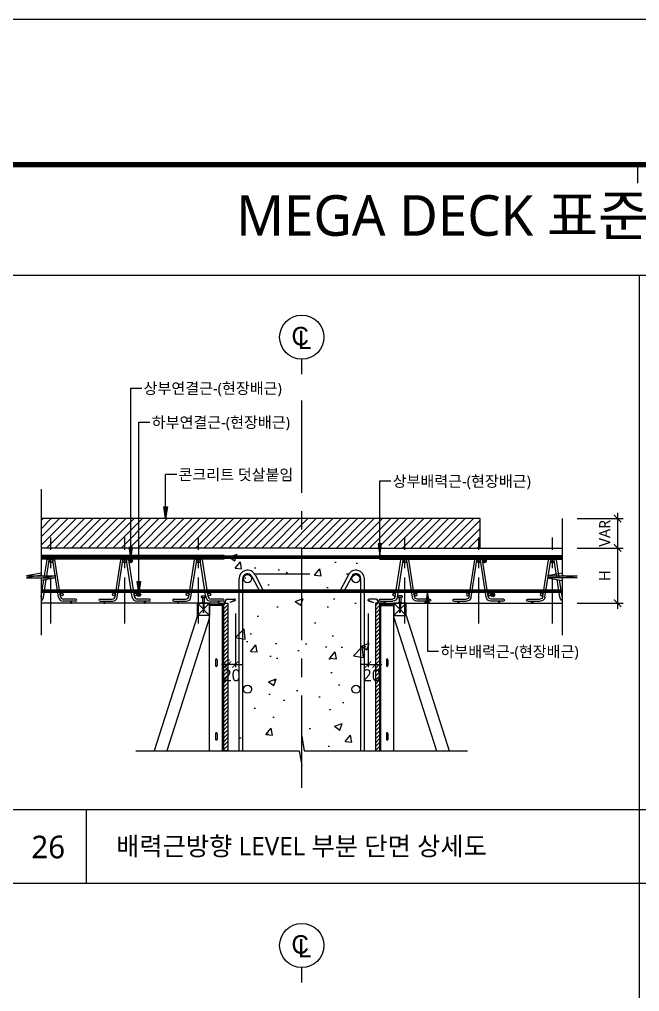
# Model space of a CAD drawing. Extents: x 10983 to 44623, y -18406 to 11294.
# Drawn here: x 30044 to 31726, y -3223 to -586 of the extents above; entities that cross this region are included whole.
import ezdxf

# ---------------------------------------------------------------- set-up
doc = ezdxf.new("R2010")
doc.units = 0
doc.header["$LTSCALE"] = 100
doc.header["$MEASUREMENT"] = 0
doc.header["$PDMODE"] = 3
doc.header["$PDSIZE"] = 10
for name, pattern in [('CEN', [62, 60, -1, 0, -1]), ('CENTERX2', [4, 2.5, -0.5, 0.5, -0.5]), ('HID', [2.5, 1.5, -1])]:
    doc.linetypes.add(name, pattern=pattern)
doc.layers.get('0').update_dxf_attribs({"linetype": 'CONTINUOUS'})
doc.layers.get('Defpoints').update_dxf_attribs({"color": 165, "linetype": 'CONTINUOUS'})
for name, color, linetype in [('-상부연결근', 4, 'CONTINUOUS'), ('-하부배력근', 3, 'CONTINUOUS'), ('-하부연결근', 4, 'CONTINUOUS'), ('0-TEXT', 3, 'CONTINUOUS'), ('DECK-CEN', 1, 'CEN'), ('DECK-CON', 2, 'CONTINUOUS'), ('DECK-DIM', 255, 'CONTINUOUS'), ('DECK-ETC STEEL', 6, 'CONTINUOUS'), ('DECK-HATCH', 251, 'CONTINUOUS'), ('DECK-LATTICE', 7, 'CONTINUOUS'), ('DECK-MAIN BAR', 2, 'CONTINUOUS'), ('DECK-PG', 4, 'CONTINUOUS'), ('DECK-RC', 251, 'CONTINUOUS'), ('DECK-RC(ETC)', 252, 'CONTINUOUS'), ('DECK-TABLE', 7, 'CONTINUOUS'), ('DECK-TEX1', 6, 'CONTINUOUS'), ('DECK-TEXT', 7, 'CONTINUOUS'), ('DECK-TITLE TEXT', 3, 'CONTINUOUS'), ('DECK-TRANS', 3, 'CONTINUOUS'), ('E2', 7, 'CONTINUOUS'), ('form', 7, 'CONTINUOUS')]:
    doc.layers.add(name, color=color, linetype=linetype)
doc.styles.add('SY Panel', font='malgun.ttf')
doc.styles.add('VICON TEXT', font='malgun.ttf')
doc.styles.add('굴림', font='Gulim.ttf')
doc.styles.add('맑은고딕', font='malgun.ttf')
doc.dimstyles.new('STDECK-DIM', dxfattribs={"dimtxt": 35, "dimasz": 20, "dimexe": 15, "dimexo": 40, "dimgap": 10, "dimtad": 1, "dimdec": 0, "dimtxsty": 'SY Panel', "dimblk": 'ARCHTICK', "dimcen": 2.5, "dimdle": 15, "dimclrd": 7, "dimclre": 7, "dimclrt": 6, "dimadec": 0, "dimazin": 0, "dimtfac": 1, "dimtdec": 0, "dimtmove": 0, "dimatfit": 3, "dimldrblk": 'ARCHTICK', "dimfxl": 1, "dimarcsym": 0})
doc.dimstyles.new('STDECK-DIM 2', dxfattribs={"dimscale": 2.5, "dimtxt": 12, "dimasz": 7, "dimexe": 3, "dimexo": 3, "dimgap": 3, "dimtad": 1, "dimdec": 0, "dimlunit": 6, "dimtxsty": 'VICON TEXT', "dimblk": 'ARCHTICK', "dimcen": 2.5, "dimclrd": 7, "dimclre": 7, "dimclrt": 6, "dimadec": 0, "dimazin": 0, "dimtfac": 1, "dimtdec": 0, "dimtix": 1, "dimtmove": 0, "dimatfit": 3, "dimfxl": 1, "dimarcsym": 0})
pattern_1 = [(45, (6451.725, -5287.8665), (-5.3033009, 5.3033009), [])]

# ---------------------------------------------------------------- blocks, each defined once
blk = doc.blocks.new('_ArchTick')
at = {"color": 0, "linetype": 'ByBlock', "const_width": 0.15}
blk.add_lwpolyline([(-0.5, -0.5), (0.5, 0.5)], dxfattribs=at)
blk = doc.blocks.new('*D124')
at = {"layer": 'DECK-DIM', "color": 7, "lineweight": -2}
for p, q in [((30609.5, -2197.4), (30609.5, -2343.5)), ((30629.5, -2197.4), (30629.5, -2343.5)), ((30609.5, -2336), (30592, -2336)), ((30629.5, -2336), (30609.5, -2336)), ((30629.5, -2336), (30647, -2336))]:
    blk.add_line(p, q, dxfattribs=at)
at = {"layer": 'Defpoints', "color": 0, "ltscale": 0.5}
for p in [(30609.5, -2189.9), (30629.5, -2189.9), (30609.5, -2336)]:
    blk.add_point(p, dxfattribs=at)
at = {"layer": 'DECK-DIM', "color": 7, "lineweight": -2, "ltscale": 0.5, "xscale": 17.5, "yscale": 17.5, "zscale": 17.5}
blk.add_blockref('_ArchTick', (30609.5, -2336), dxfattribs=at)
at = {"layer": 'DECK-DIM', "color": 7, "lineweight": -2, "ltscale": 0.5, "xscale": 17.5, "yscale": 17.5, "zscale": 17.5, "rotation": 180}
blk.add_blockref('_ArchTick', (30629.5, -2336), dxfattribs=at)
at = {"layer": 'DECK-DIM', "color": 6, "ltscale": 0.5, "insert": (30619.5, -2365.3), "char_height": 32.5, "attachment_point": 5, "style": 'VICON TEXT'}
blk.add_mtext('20', dxfattribs=at)
blk = doc.blocks.new('*D125')
at = {"layer": 'DECK-DIM', "color": 7, "lineweight": -2}
for p, q in [((30989.5, -2197.4), (30989.5, -2343.5)), ((31009.5, -2197.4), (31009.5, -2343.5)), ((30989.5, -2336), (30972, -2336)), ((30989.5, -2336), (31009.5, -2336)), ((31009.5, -2336), (31027, -2336))]:
    blk.add_line(p, q, dxfattribs=at)
at = {"layer": 'Defpoints', "color": 0, "ltscale": 0.5}
for p in [(30989.5, -2189.9), (31009.5, -2189.9), (31009.5, -2336)]:
    blk.add_point(p, dxfattribs=at)
at = {"layer": 'DECK-DIM', "color": 7, "lineweight": -2, "ltscale": 0.5, "xscale": 17.5, "yscale": 17.5, "zscale": 17.5}
blk.add_blockref('_ArchTick', (30989.5, -2336), dxfattribs=at)
at = {"layer": 'DECK-DIM', "color": 7, "lineweight": -2, "ltscale": 0.5, "xscale": 17.5, "yscale": 17.5, "zscale": 17.5, "rotation": 180}
blk.add_blockref('_ArchTick', (31009.5, -2336), dxfattribs=at)
at = {"layer": 'DECK-DIM', "color": 6, "ltscale": 0.5, "insert": (30999.5, -2365.3), "char_height": 32.5, "attachment_point": 5, "style": 'VICON TEXT'}
blk.add_mtext('20', dxfattribs=at)
blk = doc.blocks.new('*D126')
at = {"layer": 'DECK-DIM', "color": 7, "lineweight": -2}
for p, q in [((31556.2, -2019.9), (31681.2, -2019.9)), ((31666.2, -2004.9), (31666.2, -2184.9)), ((31556.2, -2169.9), (31681.2, -2169.9))]:
    blk.add_line(p, q, dxfattribs=at)
at = {"layer": 'Defpoints', "color": 0, "ltscale": 0.5}
for p in [(31516.2, -2019.9), (31516.2, -2169.9), (31666.2, -2169.9)]:
    blk.add_point(p, dxfattribs=at)
at = {"layer": 'DECK-DIM', "color": 7, "lineweight": -2, "ltscale": 0.5, "xscale": 20, "yscale": 20, "zscale": 20}
for p, rotation in [((31666.2, -2019.9), 90), ((31666.2, -2169.9), 270)]:
    blk.add_blockref('_ArchTick', p, dxfattribs=dict(at, rotation=rotation))
at = {"layer": 'DECK-DIM', "color": 6, "ltscale": 0.5, "insert": (31631.2, -2094.9), "char_height": 30, "attachment_point": 5, "rotation": 90, "style": 'SY Panel'}
blk.add_mtext('H', dxfattribs=at)
blk = doc.blocks.new('*D127')
at = {"layer": 'DECK-DIM', "color": 7, "lineweight": -2}
for p, q in [((31666.2, -1924.9), (31666.2, -2034.9)), ((31556.2, -1939.9), (31681.2, -1939.9)), ((31556.2, -2019.9), (31681.2, -2019.9))]:
    blk.add_line(p, q, dxfattribs=at)
at = {"layer": 'Defpoints', "color": 0, "ltscale": 0.5}
for p in [(31516.2, -1939.9), (31516.2, -2019.9), (31666.2, -2019.9)]:
    blk.add_point(p, dxfattribs=at)
at = {"layer": 'DECK-DIM', "color": 7, "lineweight": -2, "ltscale": 0.5, "xscale": 20, "yscale": 20, "zscale": 20}
for p, rotation in [((31666.2, -1939.9), 90), ((31666.2, -2019.9), 270)]:
    blk.add_blockref('_ArchTick', p, dxfattribs=dict(at, rotation=rotation))
at = {"layer": 'DECK-DIM', "color": 6, "ltscale": 0.5, "insert": (31631.2, -1979.9), "char_height": 30, "attachment_point": 5, "rotation": 90, "style": 'SY Panel'}
blk.add_mtext('VAR', dxfattribs=at)
blk = doc.blocks.new('tg4')
at = {"layer": 'DECK-MAIN BAR'}
h = blk.add_hatch(color=256, dxfattribs=at)
h.dxf.hatch_style = 1
h.paths.add_polyline_path([(7710.5, 42136.7, 0.414214), (7705.5, 42131.7, 0.414214), (7710.5, 42126.7)])
h.paths.add_polyline_path([(7735.8, 42040.8, 1), (7743.8, 42040.8, 1)])
h.paths.add_polyline_path([(7710.5, 42136.7), (7710.5, 42126.7, 0.414214), (7715.5, 42131.7, 0.414214)])
edge = h.paths.add_edge_path()
edge.add_line((7683.8, 42043.8), (7683.8, 42037.7))
edge.add_arc((7681.2, 42040.7), 4, 310.4298, 409.5702)
h = blk.add_hatch(color=256, dxfattribs=at)
h.dxf.hatch_style = 1
h.paths.add_polyline_path([(7877.2, 42040.7, 1), (7885.2, 42040.7, 1)])
h.paths.add_polyline_path([(7910.5, 42136.7, 0.414214), (7905.5, 42131.7, 0.414214), (7910.5, 42126.7)])
h.paths.add_polyline_path([(7935.8, 42040.8, 1), (7943.8, 42040.8, 1)])
h.paths.add_polyline_path([(7910.5, 42136.7), (7910.5, 42126.7, 0.414214), (7915.5, 42131.7, 0.414214)])
h = blk.add_hatch(color=256, dxfattribs=at)
h.dxf.hatch_style = 1
h.paths.add_polyline_path([(8077.2, 42040.7, 1), (8085.2, 42040.7, 1)])
h.paths.add_polyline_path([(8110.5, 42136.7, 0.414214), (8105.5, 42131.7, 0.414214), (8110.5, 42126.7)])
h.paths.add_polyline_path([(8135.8, 42040.8, 1), (8143.8, 42040.8, 1)])
h.paths.add_polyline_path([(8110.5, 42136.7), (8110.5, 42126.7, 0.414214), (8115.5, 42131.7, 0.414214)])
at = {"layer": 'DECK-CEN', "linetype": 'CENTERX2', "ltscale": 0.5}
for p, q in [((7710.5, 41961.8), (7710.5, 42195.4)), ((7910.5, 41961.8), (7910.5, 42195.4)), ((8110.5, 41961.8), (8110.5, 42195.4))]:
    blk.add_line(p, q, dxfattribs=at)
at = {"layer": 'DECK-LATTICE', "ltscale": 0.5}
for p, q in [((8179.9, 42146.7), (7683.8, 42146.7)), ((8179.9, 42136.7), (7683.8, 42136.7)), ((7692.2, 42085.7), (7699.7, 42134.3)), ((7698.3, 42085.7), (7705.7, 42133.6)), ((7730.8, 42033.2), (7715.2, 42133.6)), ((7736.6, 42035), (7721.2, 42134.3)), ((7884.3, 42035), (7899.7, 42134.3)), ((7890.1, 42033.2), (7905.7, 42133.6)), ((7930.8, 42033.2), (7915.2, 42133.6)), ((7936.6, 42035), (7921.2, 42134.3)), ((8084.3, 42035), (8099.7, 42134.3)), ((8090.1, 42033.2), (8105.7, 42133.6)), ((8130.8, 42033.2), (8115.2, 42133.6)), ((8136.6, 42035), (8121.2, 42134.3)), ((7684.3, 42035), (7691.3, 42080)), ((7690.1, 42033.2), (7697.6, 42081.1)), ((7777.5, 42022.2), (7743.7, 42022.2)), ((7777.5, 42028.2), (7744.5, 42028.2)), ((7843.5, 42028.2), (7876.4, 42028.2)), ((7843.5, 42022.2), (7877.3, 42022.2)), ((7977.5, 42022.2), (7943.7, 42022.2)), ((7977.5, 42028.2), (7944.5, 42028.2)), ((8043.5, 42028.2), (8076.4, 42028.2)), ((8043.5, 42022.2), (8077.3, 42022.2)), ((8177.5, 42022.2), (8143.7, 42022.2)), ((8177.5, 42028.2), (8144.5, 42028.2))]:
    blk.add_line(p, q, dxfattribs=at)
for centre, radius, start, end in [((7702.7, 42133.7), 3.01, 349.5852, 169.9415), ((7718.2, 42133.7), 3.01, 10.0585, 190.4148), ((7902.7, 42133.7), 3.01, 349.5852, 169.9415), ((7918.2, 42133.7), 3.01, 10.0585, 190.4148), ((8102.7, 42133.7), 3.01, 349.5852, 169.9415), ((8118.2, 42133.7), 3.01, 10.0585, 190.4148), ((7676.4, 42036.2), 8, 336.4782, 351.1777), ((7677.3, 42035.2), 13, 299.8906, 351.1777), ((7743.7, 42035.2), 13, 188.8223, 270), ((7744.5, 42036.2), 8, 188.8223, 270), ((7876.4, 42036.2), 8, 270, 351.1777), ((7877.3, 42035.2), 13, 270, 351.1777), ((7943.7, 42035.2), 13, 188.8223, 270), ((7944.5, 42036.2), 8, 188.8223, 270), ((8076.4, 42036.2), 8, 270, 351.1777), ((8077.3, 42035.2), 13, 270, 351.1777), ((8143.7, 42035.2), 13, 188.8223, 270), ((8144.5, 42036.2), 8, 188.8223, 270), ((7777.5, 42025.2), 3, 270, 90), ((7843.5, 42025.2), 3, 90, 270), ((7977.5, 42025.2), 3, 270, 90), ((8043.5, 42025.2), 3, 90, 270), ((8177.5, 42025.2), 3, 270, 90)]:
    blk.add_arc(centre, radius, start, end, dxfattribs=at)
at = {"layer": 'DECK-MAIN BAR', "ltscale": 0.5}
for centre, radius in [((7710.5, 42131.7), 5), ((7910.5, 42131.7), 5), ((8110.5, 42131.7), 5), ((7739.8, 42040.8), 4), ((7881.2, 42040.7), 4), ((7939.8, 42040.8), 4), ((8081.2, 42040.7), 4), ((8139.8, 42040.8), 4)]:
    blk.add_circle(centre, radius, dxfattribs=at)
blk.add_arc((7681.2, 42040.7), 4, 310.4298, 49.5702, dxfattribs=at)
at = {"layer": 'DECK-PG', "ltscale": 0.5}
for p, q in [((7764.7, 42017.2), (7683.8, 42017.2)), ((7765, 42016.7), (7683.8, 42016.7)), ((7855, 42016.7), (7766, 42016.7)), ((7854.7, 42017.2), (7766.2, 42017.2)), ((7965, 42016.7), (7856, 42016.7)), ((7964.7, 42017.2), (7856.2, 42017.2)), ((8055, 42016.7), (7966, 42016.7)), ((8054.7, 42017.2), (7966.2, 42017.2)), ((8165, 42016.7), (8056, 42016.7)), ((8164.7, 42017.2), (8056.2, 42017.2))]:
    blk.add_line(p, q, dxfattribs=at)
at = {"layer": 'DECK-PG'}
for p, q in [((7764, 42021.2), (7764, 42018.7)), ((7764.5, 42018.7), (7764.5, 42021.2)), ((7765, 42021.2), (7765, 42017.5)), ((7765, 42018.7), (7765, 42020.7)), ((7765.5, 42021.2), (7765.5, 42017.2)), ((7766, 42017.5), (7766, 42021.2)), ((7854, 42021.2), (7854, 42018.7)), ((7854.5, 42018.7), (7854.5, 42021.2)), ((7855, 42021.2), (7855, 42017.5)), ((7855, 42018.7), (7855, 42020.7)), ((7855.5, 42021.2), (7855.5, 42017.2)), ((7856, 42017.5), (7856, 42021.2)), ((7964, 42021.2), (7964, 42018.7)), ((7964.5, 42018.7), (7964.5, 42021.2)), ((7965, 42021.2), (7965, 42017.5)), ((7965, 42018.7), (7965, 42020.7)), ((7965.5, 42021.2), (7965.5, 42017.2)), ((7966, 42017.5), (7966, 42021.2)), ((8054, 42021.2), (8054, 42018.7)), ((8054.5, 42018.7), (8054.5, 42021.2)), ((8055, 42021.2), (8055, 42017.5)), ((8055, 42018.7), (8055, 42020.7)), ((8055.5, 42021.2), (8055.5, 42017.2)), ((8056, 42017.5), (8056, 42021.2)), ((8164, 42021.2), (8164, 42018.7)), ((8164.5, 42018.7), (8164.5, 42021.2)), ((8165, 42021.2), (8165, 42017.5)), ((8165, 42018.7), (8165, 42020.7)), ((8165.5, 42021.2), (8165.5, 42017.2)), ((8166, 42017.5), (8166, 42021.2)), ((8166, 42016.7), (8179.9, 42016.7)), ((8166.2, 42017.2), (8179.9, 42017.2)), ((8180.8, 42017.8), (8186.1, 42027.5)), ((8181.3, 42017.5), (8186.6, 42027.2)), ((8187.4, 42028.2), (8208.1, 42028.2)), ((8187.4, 42027.7), (8208.1, 42027.7)), ((8208.7, 42023.9), (8195.4, 42019.1)), ((8208.6, 42023.9), (8195.4, 42019.1)), ((8195.4, 42019.1), (8195.5, 42018.6)), ((8208.9, 42023.5), (8195.5, 42018.6))]:
    blk.add_line(p, q, dxfattribs=at)
for centre, radius, start, end in [((7765, 42021.2), 1, 0, 180), ((7765, 42021.2), 1, 0, 180), ((7764.5, 42018.7), 0.5, 180, 0), ((7765, 42021.2), 0.5, 0, 180), ((7764.7, 42017.5), 0.25, 270, 0), ((7765, 42017.2), 0.5, 270, 0), ((7766, 42017.2), 0.5, 180, 270), ((7766.2, 42017.5), 0.25, 180, 270), ((7855, 42021.2), 1, 0, 180), ((7855, 42021.2), 1, 0, 180), ((7854.5, 42018.7), 0.5, 180, 0), ((7855, 42021.2), 0.5, 0, 180), ((7854.7, 42017.5), 0.25, 270, 0), ((7855, 42017.2), 0.5, 270, 0), ((7856, 42017.2), 0.5, 180, 270), ((7856.2, 42017.5), 0.25, 180, 270), ((7965, 42021.2), 1, 0, 180), ((7965, 42021.2), 1, 0, 180), ((7964.5, 42018.7), 0.5, 180, 0), ((7965, 42021.2), 0.5, 0, 180), ((7964.7, 42017.5), 0.25, 270, 0), ((7965, 42017.2), 0.5, 270, 0), ((7966, 42017.2), 0.5, 180, 270), ((7966.2, 42017.5), 0.25, 180, 270), ((8055, 42021.2), 1, 0, 180), ((8055, 42021.2), 1, 0, 180), ((8054.5, 42018.7), 0.5, 180, 0), ((8055, 42021.2), 0.5, 0, 180), ((8054.7, 42017.5), 0.25, 270, 0), ((8055, 42017.2), 0.5, 270, 0), ((8056, 42017.2), 0.5, 180, 270), ((8056.2, 42017.5), 0.25, 180, 270), ((8165, 42021.2), 1, 0, 180), ((8165, 42021.2), 1, 0, 180), ((8164.5, 42018.7), 0.5, 180, 0), ((8165, 42021.2), 0.5, 0, 180), ((8164.7, 42017.5), 0.25, 270, 0), ((8165, 42017.2), 0.5, 270, 0), ((8166, 42017.2), 0.5, 180, 270), ((8166.2, 42017.5), 0.25, 180, 270), ((8179.9, 42018.3), 1.05, 270, 331.3895), ((8179.9, 42018.3), 1.55, 270, 331.3895), ((8187.4, 42026.8), 1.46, 90, 151.3895), ((8187.4, 42026.8), 0.955, 90, 151.3895), ((8208.1, 42025.8), 2.46, 290, 90), ((8208.1, 42025.8), 1.96, 290, 90)]:
    blk.add_arc(centre, radius, start, end, dxfattribs=at)

msp = doc.modelspace()

# ---------------------------------------------------------------- hatches: boundary and pattern name
at = {"layer": '-상부연결근', "linetype": 'ByBlock'}
h = msp.add_hatch(color=0, dxfattribs=at)
h.paths.add_polyline_path([(30350.3, -2018.4), (30345.6, -2018.4), (30345.6, -2049.9)])
h.paths.add_polyline_path([(30345.6, -2018.4), (30340.9, -2018.4), (30345.6, -2049.9)])
at = {"layer": '-상부연결근'}
h = msp.add_hatch(color=256, dxfattribs=at)
h.dxf.hatch_style = 1
h.paths.add_polyline_path([(30350.6, -2054.9, 1), (30340.6, -2054.9, 1)])
h = msp.add_hatch(color=256, dxfattribs=at)
h.dxf.hatch_style = 1
h.paths.add_polyline_path([(31310.6, -2054.9, 1), (31300.6, -2054.9, 1)])
at = {"layer": '-하부배력근', "linetype": 'ByBlock'}
h = msp.add_hatch(color=0, dxfattribs=at)
h.paths.add_polyline_path([(31146.1, -2168.3), (31150.8, -2168.3), (31150.8, -2136.9)])
h.paths.add_polyline_path([(31150.8, -2168.3), (31155.5, -2168.3), (31150.8, -2136.9)])
at = {"layer": '-하부연결근', "linetype": 'ByBlock'}
h = msp.add_hatch(color=0, dxfattribs=at)
h.paths.add_polyline_path([(30367.8, -2141.8), (30367.8, -2110.4), (30363.1, -2110.4)])
h.paths.add_polyline_path([(30367.8, -2141.8), (30372.5, -2110.4), (30367.8, -2110.4)])
at = {"layer": '-하부연결근'}
h = msp.add_hatch(color=256, dxfattribs=at)
h.dxf.hatch_style = 1
h.paths.add_polyline_path([(30372.8, -2146.8, 1), (30362.8, -2146.8, 1)])
h = msp.add_hatch(color=256, dxfattribs=at)
h.dxf.hatch_style = 1
h.paths.add_polyline_path([(31332.8, -2146.9, 1), (31322.8, -2146.9, 1)])
at = {"linetype": 'ByBlock'}
h = msp.add_hatch(color=256, dxfattribs=at)
h.paths.add_polyline_path([(30435.8, -1908.4), (30440.5, -1908.4), (30440.5, -1939.9)])
h.paths.add_polyline_path([(30440.5, -1908.4), (30445.2, -1908.4), (30440.5, -1939.9)])
h = msp.add_hatch(color=256, dxfattribs=at)
h.paths.add_polyline_path([(31025.9, -2008.4), (31021.1, -2008.4), (31021.1, -2039.9)])
h.paths.add_polyline_path([(31021.1, -2008.4), (31016.4, -2008.4), (31021.1, -2039.9)])
at = {"layer": 'DECK-HATCH', "linetype": 'ByBlock'}
h = msp.add_hatch(dxfattribs=at)
h.set_pattern_fill('ANSI31', color=256, scale=5, style=0)
h.set_pattern_definition([(45, (-7725969.923, -2456209.229), (-11.225320152, 11.225320152), [])])
h.paths.add_polyline_path([(30809.5, -1939.9), (30102.8, -1939.9), (30102.8, -2019.9), (30809.5, -2019.9)])
h.paths.add_polyline_path([(31041.4, -1939.9), (30809.5, -1939.9), (30809.5, -2019.9), (31038.4, -2019.9), (31036.6, -2008.3), (31041.4, -2008.3)])
h.paths.add_polyline_path([(31293.3, -1939.9), (31113.6, -1939.9), (31113.6, -2018.4), (31118.3, -2018.4), (31118.1, -2019.9), (31293.3, -2019.9)])
h.paths.add_polyline_path([(31113.6, -1939.9), (31041.4, -1939.9), (31041.4, -2008.3), (31046.1, -2008.3), (31044.3, -2019.9), (31109.1, -2019.9), (31108.9, -2018.4), (31113.6, -2018.4)])
at = {"layer": 'DECK-HATCH'}
h = msp.add_hatch(dxfattribs=at)
h.set_pattern_fill('AR-CONC', color=256, scale=30, style=0)
h.set_pattern_definition([(50, (6451.72, -5287.87), (215.178, -18.8256), [22.5, -247.5]), (355, (6451.72, -5287.87), (-41.6254, 225.6576), [18, -198]), (100.4514, (6469.66, -5289.44), (173.5527, 206.832), [19.122, -210.3426]), (46.1842, (6451.72, -5227.87), (320.1724, -49.6558), [33.75, -371.25]), (96.6356, (6478.4, -5232), (280.3986, 292.2356), [28.683, -315.514]), (351.1842, (6451.72, -5227.87), (280.3986, 292.2356), [27, -297]), (21, (6481.72, -5242.87), (179.0721, -120.7857), [22.5, -247.5]), (326, (6481.72, -5242.87), (72.9946, 217.545), [18, -198]), (71.4514, (6496.65, -5252.93), (252.0667, 96.7593), [19.122, -210.3426]), (37.5, (6451.725, -5287.87), (3.64796, 99.86816), [0, -195.6, 0, -201, 0, -198.75]), (7.5, (6451.72, -5287.87), (78.92086, 118.3235), [0, -114.6, 0, -191.1, 0, -75.75]), (327.5, (6384.825, -5287.87), (160.14673, -6.76646), [0, -75, 0, -234, 0, -310.5]), (317.5, (6354.82, -5287.87), (174.95585, 30.0315), [0, -97.5, 0, -155.4, 0, -220.5])])
h.paths.add_polyline_path([(30809.5, -2019.9), (30609.5, -2019.9), (30609.5, -2570), (30802.4, -2570), (30809.5, -2610), (30809.5, -2530)])
h.paths.add_polyline_path([(31009.5, -2019.9), (30809.5, -2019.9), (30809.5, -2530), (30816.5, -2570), (31009.5, -2570)])
at = {"layer": 'DECK-HATCH', "linetype": 'ByBlock'}
h = msp.add_hatch(dxfattribs=at)
h.set_pattern_fill('ANSI31', color=256, scale=60, style=0)
h.set_pattern_definition(pattern_1)
h.paths.add_polyline_path([(30609.5, -2169.9), (30597.5, -2169.9), (30597.5, -2570), (30609.5, -2570)])
h.paths.add_polyline_path([(30590.2, -2288.5), (30648.8, -2288.5), (30648.8, -2333.5), (30590.2, -2333.5)], flags=9)
h = msp.add_hatch(dxfattribs=at)
h.set_pattern_fill('ANSI31', color=256, scale=60, style=0)
h.set_pattern_definition(pattern_1)
h.paths.add_polyline_path([(31021.5, -2169.9), (31009.5, -2169.9), (31009.5, -2570), (31021.5, -2570)])
h.paths.add_polyline_path([(31002.2, -2288.5), (31060.8, -2288.5), (31060.8, -2333.5), (31002.2, -2333.5)], flags=9)

# ---------------------------------------------------------------- linework, layer by layer
at = {"layer": '-상부연결근', "color": 0, "linetype": 'ByBlock'}
for p, q in [((30345.6, -1586.1), (30375.6, -1586.1)), ((30345.6, -2049.9), (30345.6, -1586.1))]:
    msp.add_line(p, q, dxfattribs=at)
msp.add_lwpolyline([(30350.3, -2018.4), (30340.9, -2018.4), (30345.6, -2049.9), (30350.3, -2018.4)], dxfattribs=at)
at = {"layer": '-상부연결근'}
for centre in [(30345.6, -2054.9), (31305.6, -2054.9)]:
    msp.add_circle(centre, 5, dxfattribs=at)
at = {"layer": '-하부배력근', "color": 0, "linetype": 'ByBlock'}
for p, q in [((31150.8, -2136.9), (31150.8, -2300)), ((31150.8, -2300), (31180.8, -2300))]:
    msp.add_line(p, q, dxfattribs=at)
at = {"layer": '-하부배력근', "ltscale": 0.5, "const_width": 10}
msp.add_lwpolyline([(31516.2, -2136.9), (30102.8, -2136.9)], dxfattribs=at)
at = {"layer": '-하부배력근', "color": 0, "linetype": 'ByBlock'}
msp.add_lwpolyline([(31146.1, -2168.3), (31155.5, -2168.3), (31150.8, -2136.9), (31146.1, -2168.3)], dxfattribs=at)
at = {"layer": '-하부연결근', "color": 0, "linetype": 'ByBlock'}
for p, q in [((30367.8, -1678.3), (30397.8, -1678.3)), ((30367.8, -2141.8), (30367.8, -1678.3))]:
    msp.add_line(p, q, dxfattribs=at)
msp.add_lwpolyline([(30363.1, -2110.4), (30372.5, -2110.4), (30367.8, -2141.8), (30363.1, -2110.4)], dxfattribs=at)
at = {"layer": '-하부연결근'}
for centre in [(30367.8, -2146.8), (31327.8, -2146.9)]:
    msp.add_circle(centre, 5, dxfattribs=at)
at = {"linetype": 'ByBlock'}
for p, q in [((30440.5, -1939.9), (30440.5, -1820.1)), ((30470.5, -1820.1), (30440.5, -1820.1)), ((31021.1, -2039.9), (31021.1, -1837.9)), ((31021.1, -1837.9), (31051.1, -1837.9))]:
    msp.add_line(p, q, dxfattribs=at)
for points in [[(30435.8, -1908.4), (30445.2, -1908.4), (30440.5, -1939.9), (30435.8, -1908.4)], [(31025.9, -2008.4), (31016.4, -2008.4), (31021.1, -2039.9), (31025.9, -2008.4)]]:
    msp.add_lwpolyline(points, dxfattribs=at)
at = {"layer": 'DECK-CEN', "linetype": 'CENTERX2'}
msp.add_line((30809.5, -2670), (30809.5, -1598), dxfattribs=at)
at = {"layer": 'DECK-CON'}
for p, q in [((31293.3, -1939.9), (30102.8, -1939.9)), ((31293.3, -2019.9), (31293.3, -1939.9)), ((30809.5, -2019.9), (30102.8, -2019.9)), ((30809.5, -2019.9), (31516.2, -2019.9))]:
    msp.add_line(p, q, dxfattribs=at)
for points in [[(30102.8, -1859.9), (30102.8, -2087.8), (30062.8, -2094.9), (30142.8, -2094.9), (30102.8, -2101.9), (30102.8, -2249.9)], [(30102.8, -1945.9), (30102.8, -2093.8), (30062.8, -2100.9), (30142.8, -2100.9), (30102.8, -2107.9), (30102.8, -2255.9)], [(31516.2, -1939.9), (31516.2, -2087.8), (31476.2, -2094.9), (31556.2, -2094.9), (31516.2, -2101.9), (31516.2, -2249.9)], [(31516.2, -1945.9), (31516.2, -2093.8), (31556.2, -2100.9), (31476.2, -2100.9), (31516.2, -2107.9), (31516.2, -2255.9)], [(30359.5, -2570), (30802.4, -2570), (30809.5, -2610), (30809.5, -2530), (30816.5, -2570), (31259.5, -2570)]]:
    msp.add_lwpolyline(points, dxfattribs=at)
for points in [[(30597.5, -2169.9), (30609.5, -2169.9), (30609.5, -2570), (30597.5, -2570)], [(31021.5, -2169.9), (31009.5, -2169.9), (31009.5, -2570), (31021.5, -2570)]]:
    msp.add_lwpolyline(points, close=True, dxfattribs=at)
at = {"layer": 'DECK-ETC STEEL'}
for points in [[(30594.5, -2169.9), (30597.5, -2169.9), (30597.5, -2570), (30594.5, -2570), (30594.5, -2175.9), (30559.5, -2175.9), (30559.5, -2172.9), (30594.5, -2172.9), (30594.5, -2169.9), (30597.5, -2169.9)], [(31024.5, -2169.9), (31021.5, -2169.9), (31021.5, -2570), (31024.5, -2570), (31024.5, -2175.9), (31059.5, -2175.9), (31059.5, -2172.9), (31024.5, -2172.9), (31024.5, -2169.9), (31021.5, -2169.9)]]:
    msp.add_lwpolyline(points, dxfattribs=at)
at = {"layer": 'DECK-RC'}
for p, q in [((30639.5, -2570), (30639.5, -2102.9)), ((30649.5, -2570), (30649.5, -2102.9)), ((30674, -2096.8), (30696.5, -2139.8)), ((30682.9, -2092.2), (30705.3, -2135.2)), ((30936.1, -2092.2), (30913.6, -2135.2)), ((30945, -2096.8), (30922.5, -2139.8)), ((30969.5, -2570), (30969.5, -2102.9)), ((30979.5, -2570), (30979.5, -2102.9)), ((30696.5, -2139.8), (30705.3, -2135.2)), ((30922.5, -2139.8), (30913.6, -2135.2))]:
    msp.add_line(p, q, dxfattribs=at)
at = {"layer": 'DECK-RC', "linetype": 'HID'}
msp.add_line((30681.4, -2089.9), (30937.5, -2089.9), dxfattribs=at)
at = {"layer": 'DECK-RC'}
for centre in [(30662.5, -2102.9), (30956.5, -2102.9), (30662.5, -2402.9), (30956.5, -2402.9)]:
    msp.add_circle(centre, 11, dxfattribs=at)
for centre, radius, start, end in [((30662.5, -2102.9), 23, 27.5898, 180), ((30956.5, -2102.9), 23, 0, 152.4102), ((30662.5, -2102.9), 13, 27.5824, 180), ((30956.5, -2102.9), 13, 0, 152.4176)]:
    msp.add_arc(centre, radius, start, end, dxfattribs=at)
at = {"layer": 'DECK-RC(ETC)'}
for p, q in [((30537, -2150.9), (30537, -2152.9)), ((30538, -2149.9), (30548, -2149.9)), ((30538, -2153.9), (30548, -2153.9)), ((30540.7, -2156.2), (30540.7, -2166.6)), ((30545.3, -2156.2), (30545.3, -2166.6)), ((30549, -2150.9), (30549, -2152.9)), ((31070, -2150.9), (31070, -2152.9)), ((31081, -2149.9), (31071, -2149.9)), ((31081, -2153.9), (31071, -2153.9)), ((31073.7, -2156.2), (31073.7, -2166.6)), ((31078.3, -2156.2), (31078.3, -2166.6)), ((31082, -2150.9), (31082, -2152.9)), ((30559.5, -2202.9), (30526.5, -2169.9)), ((30526.5, -2202.9), (30559.5, -2169.9)), ((30539, -2168.5), (30539, -2169.3)), ((30539.6, -2167.9), (30540.1, -2167.9)), ((30539.6, -2169.9), (30546.4, -2169.9)), ((30540.1, -2167.9), (30545.9, -2167.9)), ((30542, -2167.9), (30544, -2167.9)), ((30542, -2169.9), (30542, -2190.4)), ((30544, -2169.9), (30544, -2190.4)), ((30545.9, -2167.9), (30546.4, -2167.9)), ((30547, -2168.5), (30547, -2169.3)), ((30559.5, -2570), (30559.5, -2175.9)), ((31059.5, -2202.9), (31092.5, -2169.9)), ((31092.5, -2202.9), (31059.5, -2169.9)), ((31059.5, -2570), (31059.5, -2175.9)), ((31072, -2168.5), (31072, -2169.3)), ((31073.1, -2167.9), (31072.6, -2167.9)), ((31079.4, -2169.9), (31072.6, -2169.9)), ((31078.9, -2167.9), (31073.1, -2167.9)), ((31077, -2167.9), (31075, -2167.9)), ((31075, -2169.9), (31075, -2190.4)), ((31077, -2169.9), (31077, -2190.4)), ((31079.4, -2167.9), (31078.9, -2167.9)), ((31080, -2168.5), (31080, -2169.3)), ((30526.5, -2202.9), (30409.5, -2570)), ((30559.5, -2208), (30444.1, -2570)), ((30542, -2190.4), (30543, -2195.4)), ((30543, -2195.4), (30544, -2190.4)), ((31059.5, -2208), (31174.8, -2570)), ((31076, -2195.4), (31075, -2190.4)), ((31077, -2190.4), (31076, -2195.4)), ((31092.5, -2202.9), (31209.5, -2570)), ((30576, -2322.9), (30576, -2338.9)), ((30580, -2322.9), (30580, -2338.9)), ((31039, -2322.9), (31039, -2338.9)), ((31043, -2322.9), (31043, -2338.9)), ((30576, -2522.9), (30576, -2538.9)), ((30580, -2522.9), (30580, -2538.9)), ((31039, -2522.9), (31039, -2538.9)), ((31043, -2522.9), (31043, -2538.9))]:
    msp.add_line(p, q, dxfattribs=at)
for points in [[(30526.5, -2169.9), (30559.5, -2169.9), (30559.5, -2202.9), (30526.5, -2202.9), (30526.5, -2169.9)], [(31092.5, -2169.9), (31059.5, -2169.9), (31059.5, -2202.9), (31092.5, -2202.9), (31092.5, -2169.9)]]:
    msp.add_lwpolyline(points, dxfattribs=at)
for centre, radius, start, end in [((30538, -2150.9), 1, 90, 180), ((30538, -2152.9), 1, 180, 270), ((30537.9, -2156.6), 2.75, 7.7709, 89.4479), ((30548, -2156.6), 2.75, 90.5521, 172.2291), ((30548, -2150.9), 1, 0, 90), ((30548, -2152.9), 1, 270, 0), ((31071, -2150.9), 1, 90, 180), ((31071, -2152.9), 1, 180, 270), ((31070.9, -2156.6), 2.75, 7.7709, 89.4479), ((31081, -2156.6), 2.75, 90.5521, 172.2291), ((31081, -2150.9), 1, 0, 90), ((31081, -2152.9), 1, 270, 0), ((30539.6, -2168.5), 0.6, 90, 180), ((30539.6, -2169.3), 0.6, 180, 270), ((30539.3, -2166.5), 1.39, 281.7725, 355.1369), ((30546.7, -2166.5), 1.39, 184.8631, 258.2275), ((30546.4, -2168.5), 0.6, 0, 90), ((30546.4, -2169.3), 0.6, 270, 0), ((31072.6, -2168.5), 0.6, 90, 180), ((31072.6, -2169.3), 0.6, 180, 270), ((31072.3, -2166.5), 1.39, 281.7725, 355.1369), ((31079.7, -2166.5), 1.39, 184.8631, 258.2275), ((31079.4, -2168.5), 0.6, 0, 90), ((31079.4, -2169.3), 0.6, 270, 0), ((30578, -2322.9), 2, 0, 180), ((30578, -2322.9), 2, 0, 180), ((30578, -2338.9), 2, 180, 0), ((31041, -2322.9), 2, 0, 180), ((31041, -2322.9), 2, 0, 180), ((31041, -2338.9), 2, 180, 0), ((30578, -2522.9), 2, 0, 180), ((30578, -2522.9), 2, 0, 180), ((31041, -2522.9), 2, 0, 180), ((31041, -2522.9), 2, 0, 180), ((30578, -2538.9), 2, 180, 0), ((31041, -2538.9), 2, 180, 0)]:
    msp.add_arc(centre, radius, start, end, dxfattribs=at)
at = {"layer": 'DECK-TABLE', "ltscale": 0.5}
for p, q in [((31725.1, -1280.1), (31725.1, -6230.1)), ((35125.1, -2730.1), (28325.1, -2730.1)), ((30225.1, -2730.1), (30225.1, -2930.1)), ((35125.1, -2930.1), (28325.1, -2930.1))]:
    msp.add_line(p, q, dxfattribs=at)
msp.add_lwpolyline([(28325.1, -1280.1), (35125.1, -1280.1), (35125.1, -6230.1), (28325.1, -6230.1)], close=True, dxfattribs=at)
at = {"layer": 'DECK-TRANS', "ltscale": 0.5, "const_width": 10}
msp.add_lwpolyline([(31516.2, -2044.9), (30102.8, -2044.9)], dxfattribs=at)
at = {"layer": 'Defpoints'}
msp.add_lwpolyline([(27802.5, -6526.2), (36212.5, -6526.2), (36212.5, -586.2), (27802.5, -586.2)], close=True, dxfattribs=at)
at = {"layer": 'E2', "linetype": 'ByBlock'}
for p, q in [((30809.5, -1548), (30809.5, -1508)), ((30809.5, -3198), (30809.5, -3158))]:
    msp.add_line(p, q, dxfattribs=at)
for centre in [(30809.5, -1448), (30809.5, -3098)]:
    msp.add_circle(centre, 60, dxfattribs=at)
at = {"layer": 'form', "color": 30}
msp.add_line((31720, -980.1), (31720, -1030.1), dxfattribs=at)
at = {"layer": 'form', "color": 30, "const_width": 14.2}
msp.add_lwpolyline([(28093.2, -980.1), (28093.2, -6298.4), (36046.8, -6298.4), (36046.8, -980.1)], close=True, dxfattribs=at)

# ---------------------------------------------------------------- block references
at = {"layer": 'DECK-LATTICE'}
msp.add_blockref('tg4', (22419, -44186.6), dxfattribs=at)
at = {"layer": 'DECK-LATTICE', "xscale": -1}
msp.add_blockref('tg4', (39199.9, -44186.6), dxfattribs=at)

# ---------------------------------------------------------------- texts
at = {"layer": '-상부연결근', "color": 0, "style": 'VICON TEXT'}
msp.add_text('상부연결근-(현장배근)', height=30, dxfattribs=at).set_placement((30380.7, -1601.9))
at = {"layer": '-하부배력근', "color": 0, "style": 'VICON TEXT'}
msp.add_text('하부배력근-(현장배근)', height=30, dxfattribs=at).set_placement((31185.9, -2315.8))
at = {"layer": '-하부연결근', "color": 0, "style": 'VICON TEXT'}
msp.add_text('하부연결근-(현장배근)', height=30, dxfattribs=at).set_placement((30402.9, -1694.1))
at = {"layer": '0-TEXT', "insert": (31720, -1130.1), "char_height": 110, "width": 3770.247, "attachment_point": 5, "style": '맑은고딕'}
msp.add_mtext('MEGA DECK 표준상세도 (RC조) - 3', dxfattribs=at)
at = {"layer": 'DECK-TEX1', "color": 6, "linetype": 'ByBlock', "style": '굴림'}
for s, p in [('C', (30781.7, -1470.1)), ('L', (30799.7, -1480.1)), ('C', (30781.7, -3120.1)), ('L', (30799.7, -3130.1))]:
    msp.add_text(s, height=50, dxfattribs=at).set_placement(p)
at = {"layer": 'DECK-TEXT', "style": 'VICON TEXT'}
for s, p in [('콘크리트 덧살붙임', (30475.4, -1835.9)), ('상부배력근-(현장배근)', (31056.2, -1853.7))]:
    msp.add_text(s, height=30, dxfattribs=at).set_placement(p)
at = {"layer": 'DECK-TITLE TEXT', "color": 3, "style": 'VICON TEXT'}
for s, height, p in [('26', 61.43, (30076.3, -2861.6)), ('배력근방향 LEVEL 부분 단면 상세도', 50.257, (30306.1, -2853.8))]:
    msp.add_text(s, height=height, dxfattribs=at).set_placement(p)

# ---------------------------------------------------------------- dimensions: what is measured, and where the dimension line sits
at = {"layer": 'DECK-DIM'}
dim = msp.add_linear_dim(base=(31666.2, -2019.9), p1=(31516.2, -1939.9), p2=(31516.2, -2019.9), angle=90, text='VAR', dimstyle='STDECK-DIM', override={"dimtxt": 30, "dimgap": 20}, dxfattribs=at)
dim.commit()
dim.dimension.update_dxf_attribs({"geometry": '*D127', "text_midpoint": (31666.2, -1979.9), "dimtype": 160})
dim = msp.add_linear_dim(base=(31666.2, -2169.9), p1=(31516.2, -2019.9), p2=(31516.2, -2169.9), angle=90, text='H', dimstyle='STDECK-DIM', override={"dimtxt": 30, "dimgap": 20}, dxfattribs=at)
dim.commit()
dim.dimension.update_dxf_attribs({"geometry": '*D126', "text_midpoint": (31631.2, -2094.9)})
dim = msp.add_linear_dim(base=(30609.5, -2336), p1=(30629.5, -2189.9), p2=(30609.5, -2189.9), angle=180, dimstyle='STDECK-DIM 2', override={"dimtxt": 13, "dimgap": 5, "dimtad": 2, "dimtoh": 0}, dxfattribs=at)
dim.commit()
dim.dimension.update_dxf_attribs({"geometry": '*D124', "text_midpoint": (30619.5, -2365.3)})
dim = msp.add_linear_dim(base=(31009.5, -2336), p1=(30989.5, -2189.9), p2=(31009.5, -2189.9), dimstyle='STDECK-DIM 2', override={"dimtxt": 13, "dimgap": 5, "dimtad": 2, "dimtoh": 0}, dxfattribs=at)
dim.commit()
dim.dimension.update_dxf_attribs({"geometry": '*D125', "text_midpoint": (30999.5, -2365.3)})

doc.saveas('drawing.dxf')
